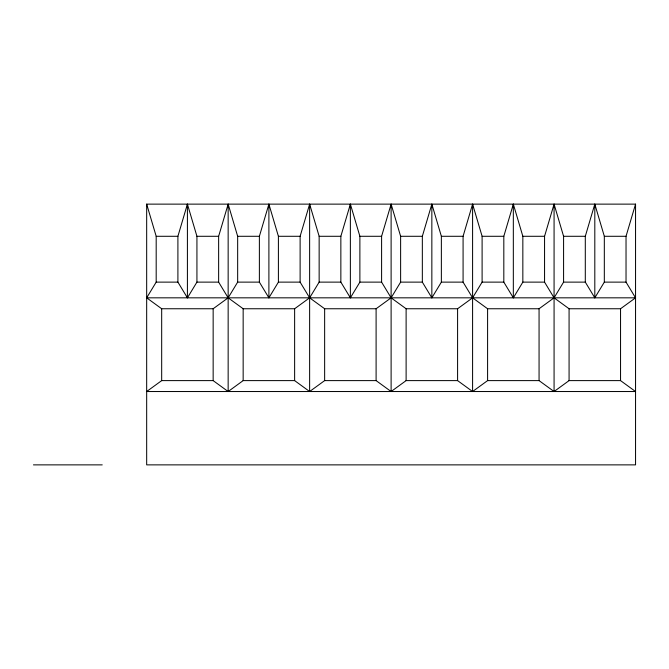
<?xml version="1.0" encoding="UTF-8"?>
<svg xmlns="http://www.w3.org/2000/svg" width="669" height="669" viewBox="0 0 669 669"><rect width="100%" height="100%" fill="white"/><g stroke="black" fill="none" stroke-linecap="round" stroke-linejoin="round"><path stroke-width="1" d="M177.904 236.291L187.412 204.129L196.929 236.291L196.929 282.126L187.412 297.83L177.904 282.126L177.904 236.291L156.186 236.291L146.67 204.129L635.55 204.129L635.55 464.871L146.67 464.871L146.67 204.129M635.55 204.129L626.033 236.291L626.033 282.126L635.55 297.83L620.548 308.752L569.076 308.752L554.074 297.83L544.558 282.126L544.558 236.291L554.074 204.129L563.582 236.291L563.582 282.126L554.074 297.83L539.063 308.752L487.592 308.752L472.59 297.83L463.082 282.126L463.082 236.291L472.59 204.129L482.106 236.291L482.106 282.126L472.59 297.83L457.588 308.752L406.116 308.752L391.114 297.83L381.598 282.126L381.598 236.291L391.114 204.129L400.622 236.291L400.622 282.126L391.114 297.83L376.103 308.752L324.641 308.752L309.63 297.83L300.122 282.126L300.122 236.291L309.63 204.129L319.146 236.291L319.146 282.126L309.63 297.83L294.628 308.752L243.156 308.752L228.154 297.83L218.638 282.126L218.638 236.291L228.154 204.129L237.662 236.291L237.662 282.126L228.154 297.83L213.152 308.752L161.681 308.752L146.67 297.83L156.186 282.126L156.186 236.291M259.38 236.291L268.896 204.129L278.404 236.291L278.404 282.126L268.896 297.83L259.38 282.126L259.38 236.291L237.662 236.291M340.856 236.291L350.372 204.129L359.88 236.291L359.88 282.126L350.372 297.83L340.856 282.126L340.856 236.291L319.146 236.291M422.34 236.291L431.848 204.129L441.364 236.291L441.364 282.126L431.848 297.83L422.34 282.126L422.34 236.291L400.622 236.291M503.816 236.291L513.332 204.129L522.84 236.291L522.84 282.126L513.332 297.83L503.816 282.126L503.816 236.291L482.106 236.291M585.3 236.291L594.808 204.129L604.324 236.291L604.324 282.126L594.808 297.83L585.3 282.126L585.3 236.291L563.582 236.291M161.681 380.611L146.67 391.532L635.55 391.532L620.548 380.611L569.076 380.611L554.074 391.532L539.063 380.611L487.592 380.611L472.59 391.532L457.588 380.611L406.116 380.611L391.114 391.532L376.103 380.611L324.641 380.611L309.63 391.532L294.628 380.611L243.156 380.611L228.154 391.532L213.152 380.611L161.681 380.611L161.681 308.752M196.929 236.291L218.638 236.291M278.404 236.291L300.122 236.291M359.88 236.291L381.598 236.291M441.364 236.291L463.082 236.291M522.84 236.291L544.558 236.291M604.324 236.291L626.033 236.291M156.186 282.126L177.904 282.126M196.929 282.126L218.638 282.126M237.662 282.126L259.38 282.126M278.404 282.126L300.122 282.126M319.146 282.126L340.856 282.126M359.88 282.126L381.598 282.126M400.622 282.126L422.34 282.126M441.364 282.126L463.082 282.126M482.106 282.126L503.816 282.126M522.84 282.126L544.558 282.126M563.582 282.126L585.3 282.126M604.324 282.126L626.033 282.126M146.67 297.83L635.55 297.83M33.45 464.871L102.232 464.871M620.548 308.752L620.548 380.611M594.808 204.129L594.808 297.83M569.076 308.752L569.076 380.611M554.074 204.129L554.074 391.532M539.063 308.752L539.063 380.611M513.332 204.129L513.332 297.83M487.592 308.752L487.592 380.611M472.59 204.129L472.59 391.532M457.588 308.752L457.588 380.611M431.848 204.129L431.848 297.83M406.116 308.752L406.116 380.611M391.114 204.129L391.114 391.532M376.103 308.752L376.103 380.611M350.372 204.129L350.372 297.83M324.641 308.752L324.641 380.611M309.63 204.129L309.63 391.532M294.628 308.752L294.628 380.611M268.896 204.129L268.896 297.83M243.156 308.752L243.156 380.611M228.154 204.129L228.154 391.532M213.152 308.752L213.152 380.611M187.412 204.129L187.412 297.83"/></g></svg>
